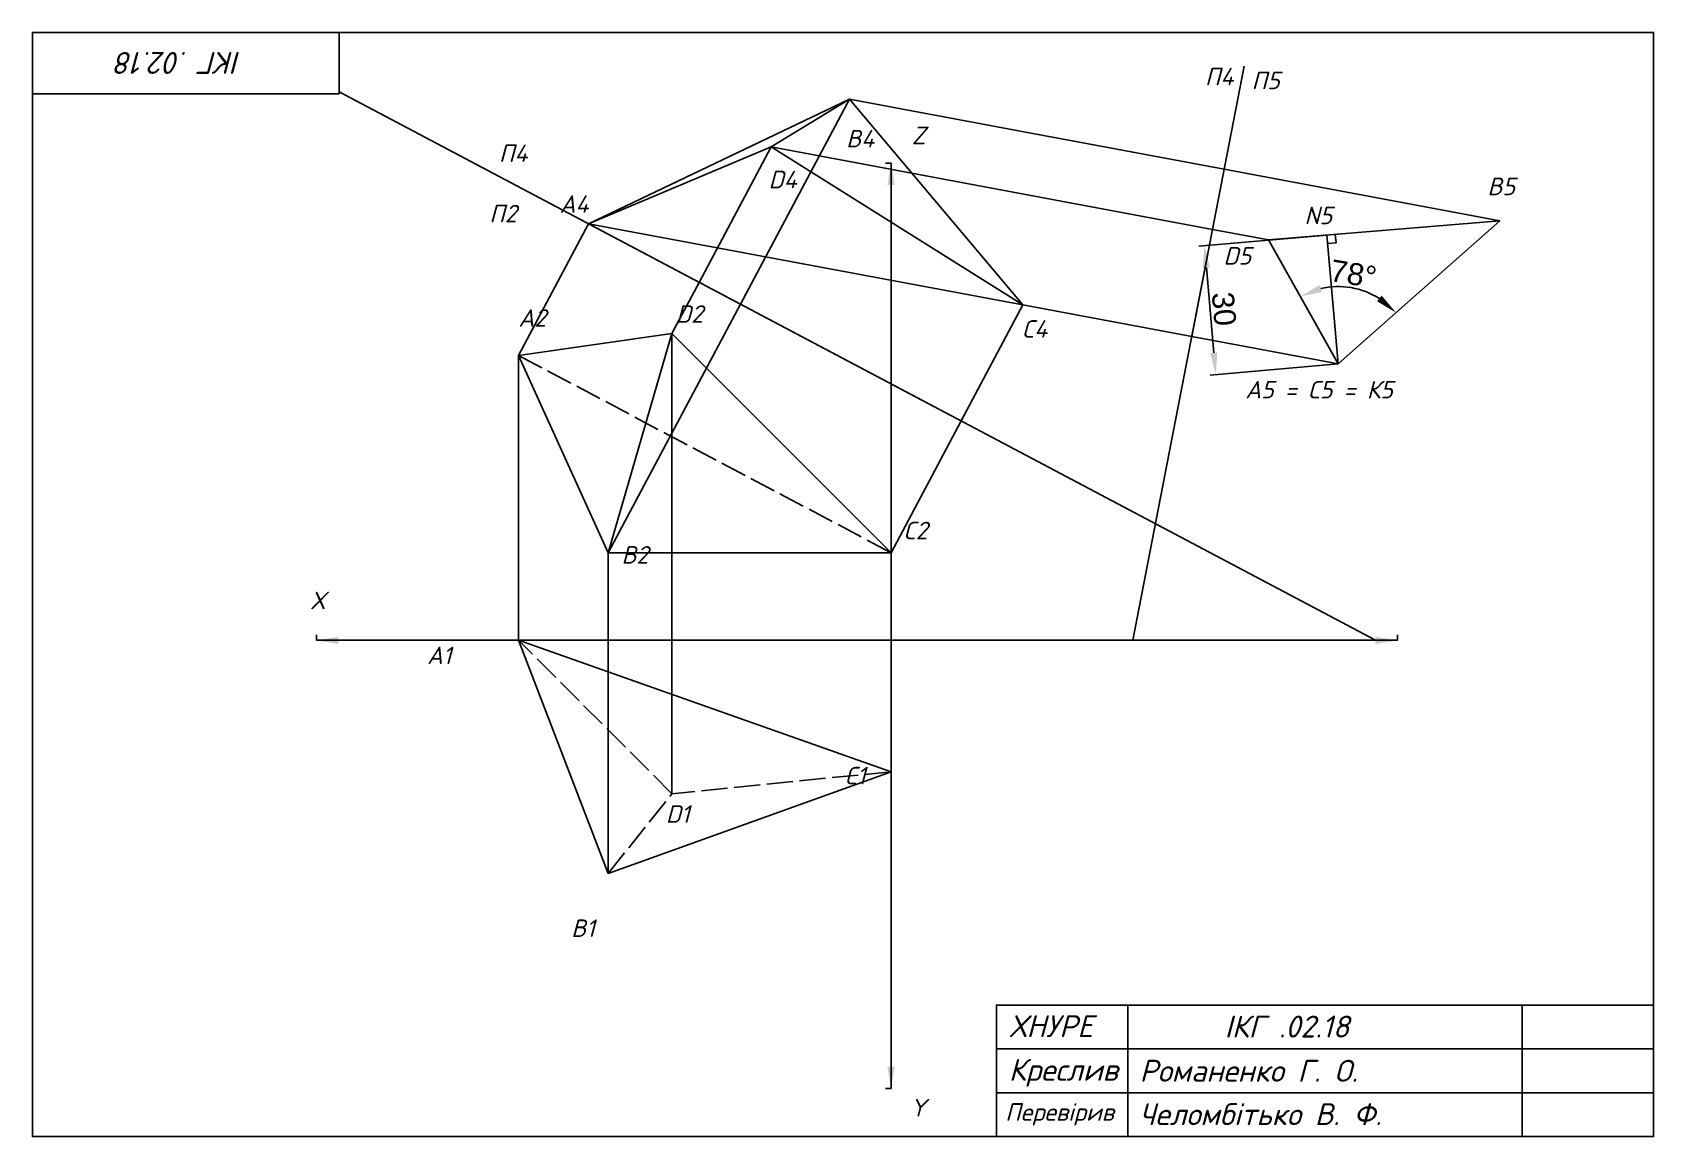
# Model space of a CAD drawing. Header units: millimetres. Extents: x -196 to 174, y -111 to 141.
import ezdxf

# ---------------------------------------------------------------- set-up
doc = ezdxf.new("R2010")
doc.units = ezdxf.units.MM
doc.header["$MEASUREMENT"] = 0
doc.linetypes.add('ACAD_ISO02W100', pattern=[15, 12, -3])
doc.styles.get("Standard").update_dxf_attribs({"font": 'Arial.ttf'})
doc.styles.add('style2', font='ISOCPEUI.TTF')
doc.dimstyles.new('Copy of Standard', dxfattribs={"dimtxt": 5, "dimasz": 5, "dimexe": 1.25, "dimexo": 0, "dimtad": 1, "dimtoh": 1, "dimdec": 0, "dimzin": 0, "dimdsep": 46, "dimtxsty": 'Standard', "dimcen": 2.25, "dimadec": 0, "dimazin": 0, "dimtfac": 1, "dimtdec": 0, "dimtofl": 0, "dimtmove": 0, "dimatfit": 3, "dimfxl": 1, "dimtolj": 1, "dimtzin": 0, "dimarcsym": 0})

# ---------------------------------------------------------------- blocks, each defined once
blk = doc.blocks.new('*D4')
at = {"color": 0, "lineweight": -2, "transparency": 16777216}
for p, q in [((0.21, 111.5), (-1.04, 111.5)), ((0.21, 106.5), (0.21, -94.72)), ((0.21, -99.72), (-1.04, -99.72))]:
    blk.add_line(p, q, dxfattribs=at)
at = {"color": 0, "transparency": 16777216}
for points in [[(-0.62, 106.5), (1.05, 106.5), (0.21, 111.5)], [(-0.62, -94.72), (1.05, -94.72), (0.21, -99.72)]]:
    blk.add_solid(points, dxfattribs=at)
at = {"layer": 'Defpoints', "color": 0, "transparency": 16777216}
for p in [(0.21, 111.5), (0.21, -99.72), (0.21, -99.72)]:
    blk.add_point(p, dxfattribs=at)
at = {"color": 0, "transparency": 16777216, "insert": (-2.91, 5.89), "char_height": 5, "attachment_point": 5, "rotation": 90}
blk.add_mtext('\\A1;{\\fArial|b0|i0|c204|p34; }', dxfattribs=at)
blk = doc.blocks.new('*D5')
at = {"color": 0, "lineweight": -2, "transparency": 16777216}
for p, q in [((-130.92, 2.56), (-130.92, 3.81)), ((115.77, 2.56), (115.77, 3.81)), ((-125.92, 2.56), (110.77, 2.56))]:
    blk.add_line(p, q, dxfattribs=at)
at = {"color": 0, "transparency": 16777216}
for points in [[(-125.92, 3.39), (-125.92, 1.72), (-130.92, 2.56)], [(110.77, 3.39), (110.77, 1.72), (115.77, 2.56)]]:
    blk.add_solid(points, dxfattribs=at)
at = {"layer": 'Defpoints', "color": 0, "transparency": 16777216}
for p in [(-130.92, 2.56), (115.77, 2.56), (115.77, 2.56)]:
    blk.add_point(p, dxfattribs=at)
at = {"color": 0, "transparency": 16777216, "insert": (-7.58, 5.68), "char_height": 5, "attachment_point": 5}
blk.add_mtext('\\A1;{\\fArial|b0|i0|c204|p34; }', dxfattribs=at)
blk = doc.blocks.new('*D44')
at = {"color": 0, "lineweight": -2, "transparency": 16777216}
blk.add_arc((102.27, 65.66), 17.64, 57.8189, 103.0233, dxfattribs=at)
at = {"color": 0, "transparency": 16777216}
for points in [[(98.6, 82.06), (97.99, 83.62), (93.63, 81.04)], [(112.2, 81.22), (111.12, 79.95), (115.48, 77.35)]]:
    blk.add_solid(points, dxfattribs=at)
at = {"layer": 'Defpoints', "color": 0, "transparency": 16777216}
for p in [(139.18, 98.34), (86.38, 93.95), (109.03, 81.95), (102.27, 65.66), (102.27, 65.66)]:
    blk.add_point(p, dxfattribs=at)
at = {"color": 0, "transparency": 16777216, "insert": (105.73, 86.18), "char_height": 5, "attachment_point": 5, "rotation": 350.4211}
blk.add_mtext('\\A1;78°', dxfattribs=at)
blk = doc.blocks.new('*D45')
at = {"color": 0, "lineweight": -2, "transparency": 16777216}
for p, q in [((99.7, 95.06), (70.5, 92.51)), ((72.18, 87.63), (73.88, 68.19)), ((102.27, 65.66), (73.07, 63.1))]:
    blk.add_line(p, q, dxfattribs=at)
at = {"color": 0, "transparency": 16777216}
for points in [[(73.01, 87.71), (71.35, 87.56), (71.75, 92.61)], [(74.71, 68.27), (73.05, 68.12), (74.32, 63.21)]]:
    blk.add_solid(points, dxfattribs=at)
at = {"layer": 'Defpoints', "color": 0, "transparency": 16777216}
for p in [(99.7, 95.06), (74.32, 63.21), (102.27, 65.66)]:
    blk.add_point(p, dxfattribs=at)
at = {"color": 0, "transparency": 16777216, "insert": (76.2, 78.19), "char_height": 5, "attachment_point": 5, "rotation": 275}
blk.add_mtext('\\A1;30', dxfattribs=at)

msp = doc.modelspace()

# ---------------------------------------------------------------- linework, layer by layer
at = {"color": 61}
for p, q in [((55.37, 2.56), (80.84, 133.61)), ((-125.75, 127.77), (110.76, 2.56)), ((-68.8, 97.62), (-9.29, 126.08)), ((-27.13, 115.16), (-9.29, 126.08)), ((-9.29, 126.08), (30.28, 79.11)), ((-27.13, 115.16), (-68.8, 97.62)), ((30.28, 79.11), (-27.13, 115.16)), ((0.21, 2.56), (0.21, 111.5)), ((-68.8, 97.62), (30.28, 79.11)), ((86.38, 93.95), (139.18, 98.34)), ((139.18, 98.34), (102.27, 65.66)), ((102.27, 65.66), (86.38, 93.95)), ((101.05, 79.55), (99.7, 95.06)), ((101.78, 93.27), (99.87, 93.1)), ((101.78, 93.27), (101.61, 95.22)), ((101.05, 79.55), (102.27, 65.66)), ((-84.79, 67.56), (-49.79, 72.56)), ((-49.79, 72.56), (-64.33, 22.56)), ((-49.79, -32.44), (-49.79, 72.56)), ((-49.79, 72.56), (0.21, 22.56)), ((-64.33, 22.56), (-84.79, 67.56)), ((0.21, 22.56), (-64.33, 22.56)), ((0.21, 2.56), (-130.92, 2.56)), ((-84.79, 2.56), (-59.79, 2.56)), ((-84.79, 2.56), (0.21, -27.44)), ((-64.33, -50.62), (-84.79, 2.56)), ((0.21, 2.56), (0.21, -99.72)), ((0.21, 2.56), (115.77, 2.56)), ((-64.33, -50.62), (0.21, -27.44))]:
    msp.add_line(p, q, dxfattribs=at)
at = {"color": 1}
for p, q in [((-34.17, 79.28), (-9.29, 126.08)), ((-43.57, 84.26), (-27.13, 115.16)), ((-84.79, 67.56), (-68.8, 97.62)), ((-49.79, 72.56), (-43.57, 84.26)), ((-64.33, 22.56), (-34.17, 79.28)), ((16.2, 52.62), (30.28, 79.11)), ((0.21, 22.56), (16.2, 52.62))]:
    msp.add_line(p, q, dxfattribs=at)
at = {"color": 6}
for p, q in [((-9.29, 126.08), (29.28, 118.87)), ((29.28, 118.87), (76.27, 110.09)), ((-27.13, 115.16), (11.43, 107.96)), ((11.43, 107.96), (73.6, 96.34)), ((76.27, 110.09), (139.18, 98.34)), ((73.6, 96.34), (86.38, 93.95)), ((68.7, 71.14), (72.51, 90.76)), ((68.85, 71.9), (72.51, 90.76)), ((30.28, 79.11), (68.85, 71.9)), ((68.85, 71.9), (102.27, 65.66))]:
    msp.add_line(p, q, dxfattribs=at)
at = {"color": 61, "linetype": 'Continuous'}
msp.add_line((-71.15, 98.86), (13.85, 53.86), dxfattribs=at)
at = {"color": 3}
for p, q in [((-84.79, 2.56), (-84.79, 67.56)), ((-64.33, 22.56), (-64.33, -50.62)), ((0.21, -27.44), (0.21, 22.56))]:
    msp.add_line(p, q, dxfattribs=at)
at = {"color": 61, "linetype": 'ACAD_ISO02W100', "ltscale": 0.5}
for p, q in [((-84.79, 67.56), (0.21, 22.56)), ((-49.79, -32.44), (-84.79, 2.56)), ((0.21, -27.44), (-49.79, -32.44)), ((-64.33, -50.62), (-49.79, -32.44))]:
    msp.add_line(p, q, dxfattribs=at)
at = {"color": 61}
for points in [[(-195.75, 141.3), (-195.75, -110.7), (174.25, -110.7), (174.25, 141.3)], [(-195.75, 141.3), (-195.75, 127.3), (-125.75, 127.3), (-125.75, 141.3)], [(174.25, -110.7), (174.25, -80.7), (24.25, -80.7), (24.25, -110.7)], [(24.25, -80.7), (24.25, -110.7), (54.25, -110.7), (54.25, -80.7)], [(24.25, -80.7), (24.25, -90.7), (174.25, -90.7), (174.25, -80.7)], [(174.25, -110.7), (174.25, -80.7), (144.25, -80.7), (144.25, -110.7)], [(24.25, -90.7), (24.25, -100.7), (174.25, -100.7), (174.25, -90.7)]]:
    msp.add_lwpolyline(points, close=True, dxfattribs=at)

# ---------------------------------------------------------------- texts
at = {"color": 61, "insert": (-148.09, 131.84), "char_height": 5, "attachment_point": 1, "rotation": 180, "style": 'style2'}
msp.add_mtext_dynamic_manual_height_columns('{\\fISOCPEUR|b0|i1|c204|p0;ІКГ .02.18}', width=226.5864, gutter_width=5517.53, heights=[0], dxfattribs=at)
at = {"color": 61, "char_height": 4, "attachment_point": 1, "style": 'style2'}
for s, insert, width in [('{\\fISOCPEUR|b0|i1|c204|p0;П4}', (71.84, 133.23), 32.9218), ('{\\fISOCPEUR|b0|i1|c204|p0;П}5', (82.49, 132.34), 32.9218), ('B{\\fISOCPEUR|b0|i1|c204|p0;4}', (-10.03, 119.07), 22.7093), ('Z', (4.94, 119.79), 11.1132), ('{\\fISOCPEUR|b0|i1|c204|p0;П4}', (-89.29, 115.72), 32.9218), ('D{\\fISOCPEUR|b0|i1|c204|p0;4}', (-27.73, 109.73), 22.7093), ('B{\\fISOCPEUR|b0|i1|c204|p0;5}', (136.32, 108.16), 22.7093), ('A{\\fISOCPEUR|b0|i1|c204|p0;4}', (-75.42, 104.12), 32.9218), ('{\\fISOCPEUR|b0|i1|c204|p0;П2}', (-91.48, 101.96), 32.9218), ('N5', (94.56, 101.53), 22.7093), ('D{\\fISOCPEUR|b0|i1|c204|p0;5}', (76.07, 92.31), 22.7093), ('A2', (-84.83, 78.14), 32.9218), ('D2', (-48.87, 79.04), 22.7093), ('C{\\fISOCPEUR|b0|i1|c204|p0;4}', (30, 75.63), 22.7093), ('{\\fISOCPEUR|b0|i1|c204|p0;А5 = С5 = К5}', (81.06, 61.77), 35.288), ('C2', (2.96, 29.63), 22.7093), ('B2', (-61.31, 24.07), 22.7093), ('X', (-132.43, 13.66), 11.1132), ('A1', (-105.69, 1.13), 22.7093), ('C1', (-10.45, -26.32), 22.7093), ('D1', (-51.18, -35.07), 22.7093), ('B1', (-72.79, -61.14), 22.7093), ('Y', (4.59, -102.12), 11.1132)]:
    msp.add_mtext(s, dxfattribs=dict(at, insert=insert, width=width))
at = {"color": 61, "attachment_point": 1, "style": 'style2'}
for s, insert, char_height in [('{\\fISOCPEUR|b0|i1|c204|p0;ХНУРЕ}', (27.24, -83), 5), ('{\\fISOCPEUR|b0|i1|c204|p0;ІКГ .0}2{\\fISOCPEUR|b0|i1|c204|p0;.18}', (76.36, -83.09), 5), ('{\\fISOCPEUR|b0|i1|c204|p0;Креслив}', (27.09, -92.97), 5), ('{\\fISOCPEUR|b0|i1|c204|p0;Романенко Г. О.}', (56.93, -93.18), 5), ('{\\fISOCPEUR|b0|i1|c204|p0;Перевірив}', (26.26, -103.09), 4), ('{\\fISOCPEUR|b0|i1|c204|p0;Челомбітько В. Ф.}', (56.84, -103.09), 5)]:
    msp.add_mtext_dynamic_manual_height_columns(s, width=226.5864, gutter_width=5517.53, heights=[0], dxfattribs=dict(at, insert=insert, char_height=char_height))

# ---------------------------------------------------------------- dimensions: what is measured, and where the dimension line sits
at = {"color": 61}
dim = msp.add_aligned_dim(p1=(0.21, 111.5), p2=(0.21, -99.72), distance=0, text='{\\fArial|b0|i0|c204|p34; }', dimstyle='Copy of Standard', dxfattribs=at)
dim.commit()
dim.dimension.update_dxf_attribs({"geometry": '*D4', "text_midpoint": (-2.91, 5.89)})
dim = msp.add_angular_dim_2l(base=(109.03, 81.95), line1=((139.18, 98.34), (102.27, 65.66)), line2=((102.27, 65.66), (86.38, 93.95)), dimstyle='Copy of Standard', dxfattribs=at)
dim.commit()
dim.dimension.update_dxf_attribs({"geometry": '*D44', "text_midpoint": (105.73, 86.18)})
dim = msp.add_aligned_dim(p1=(99.7, 95.06), p2=(102.27, 65.66), distance=-28.06, dimstyle='Copy of Standard', dxfattribs=at)
dim.commit()
dim.dimension.update_dxf_attribs({"geometry": '*D45', "text_midpoint": (76.2, 78.19)})
dim = msp.add_linear_dim(base=(115.77, 2.56), p1=(-130.92, 2.56), p2=(115.77, 2.56), text='{\\fArial|b0|i0|c204|p34; }', dimstyle='Copy of Standard', dxfattribs=at)
dim.commit()
dim.dimension.update_dxf_attribs({"geometry": '*D5', "text_midpoint": (-7.58, 5.68)})

doc.saveas('drawing.dxf')
